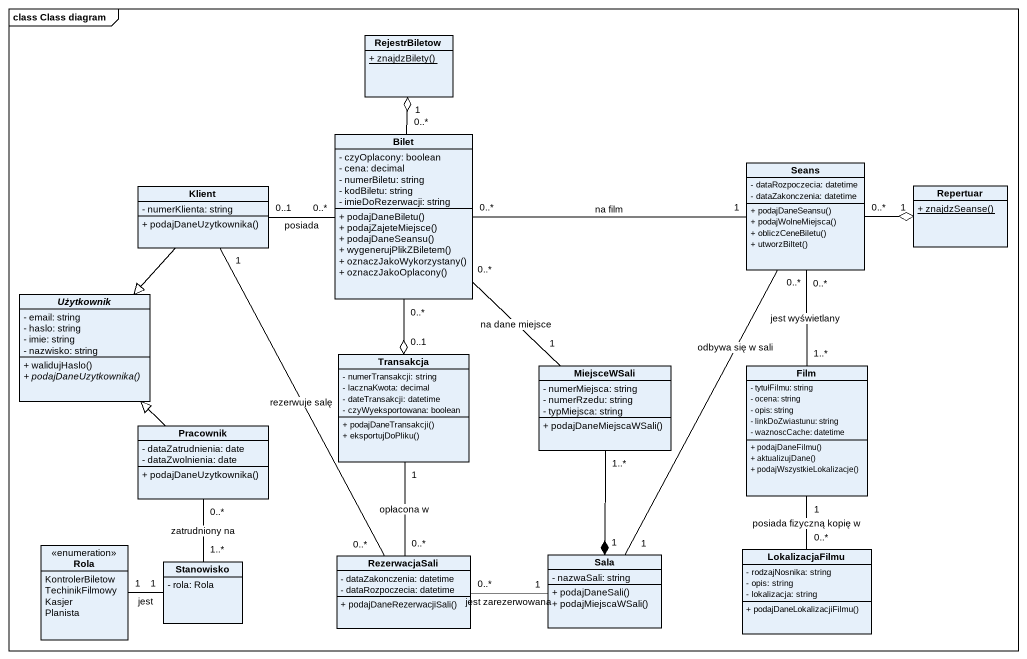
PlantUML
@startuml
mainframe class Class diagram
hide circle
hide empty members
skinparam classAttributeIconSize 0
class RejestrBiletow {
  {static} + znajdzBilety()
}
class Bilet {
  - czyOplacony: boolean
  - cena: decimal
  - numerBiletu: string
  - kodBiletu: string
  - imieDoRezerwacji: string
  + podajDaneBiletu()
  + podajZajeteMiejsce()
  + podajDaneSeansu()
  + wygenerujPlikZBiletem()
  + oznaczJakoWykorzystany()
  + oznaczJakoOplacony()
}
class Klient {
  - numerKlienta: string
  + podajDaneUzytkownika()
}
class Seans {
  - dataRozpoczecia: datetime
  - dataZakonczenia: datetime
  + podajDaneSeansu()
  + podajWolneMiejsca()
  + obliczCeneBiletu()
  + utworzBiltet()
}
class Repertuar {
  {static} + znajdzSeanse()
}
abstract class Użytkownik {
  - email: string
  - haslo: string
  - imie: string
  - nazwisko: string
  + walidujHaslo()
  {abstract} + podajDaneUzytkownika()
}
class Transakcja {
  - numerTransakcji: string
  - lacznaKwota: decimal
  - dateTransakcji: datetime
  - czyWyeksportowana: boolean
  + podajDaneTransakcji()
  + eksportujDoPliku()
}
class MiejsceWSali {
  - numerMiejsca: string
  - numerRzedu: string
  - typMiejsca: string
  + podajDaneMiejscaWSali()
}
class Film {
  - tytułFilmu: string
  - ocena: string
  - opis: string
  - linkDoZwiastunu: string
  - waznoscCache: datetime
  + podajDaneFilmu()
  + aktualizujDane()
  + podajWszystkieLokalizacje()
}
class Pracownik {
  - dataZatrudnienia: date
  - dataZwolnienia: date
  + podajDaneUzytkownika()
}
enum Rola {
  KontrolerBiletow
  TechinikFilmowy
  Kasjer
  Planista
}
class RezerwacjaSali {
  - dataZakonczenia: datetime
  - dataRozpoczecia: datetime
  + podajDaneRezerwacjiSali()
}
class Sala {
  - nazwaSali: string
  + podajDaneSali()
  + podajMiejscaWSali()
}
class LokalizacjaFilmu {
  - rodzajNosnika: string
  - opis: string
  - lokalizacja: string
  + podajDaneLokalizacjiFilmu()
}
class Stanowisko {
  - rola: Rola
}
Bilet "0..*" -up-o "1" RejestrBiletow
Bilet "0..*" -right- "1" Seans : na film
Bilet "0..*" --o "0..1" Transakcja
Bilet "0..*" -- "1" MiejsceWSali : na dane miejsce
Klient "0..1" -right- "0..*" Bilet : posiada
Klient --|> Użytkownik
Klient "1" -- "0..*" RezerwacjaSali : rezerwuje salę
Seans "0..*" -right-o "1" Repertuar
Seans "0..*" -- "1..*" Film : jest wyświetlany
Seans "0..*" -- "1" Sala : odbywa się w sali
Transakcja "1" -- "0..*" RezerwacjaSali : opłacona w
MiejsceWSali "1..*" --* "1" Sala
Pracownik -up-|> Użytkownik
Pracownik "0..*" -- "1..*" Stanowisko : zatrudniony na
RezerwacjaSali "0..*" -right- "1" Sala : jest zarezerwowana
LokalizacjaFilmu "0..*" -up- "1" Film : posiada fizyczną kopię w
Stanowisko "1" -left- "1" Rola : jest
@enduml
